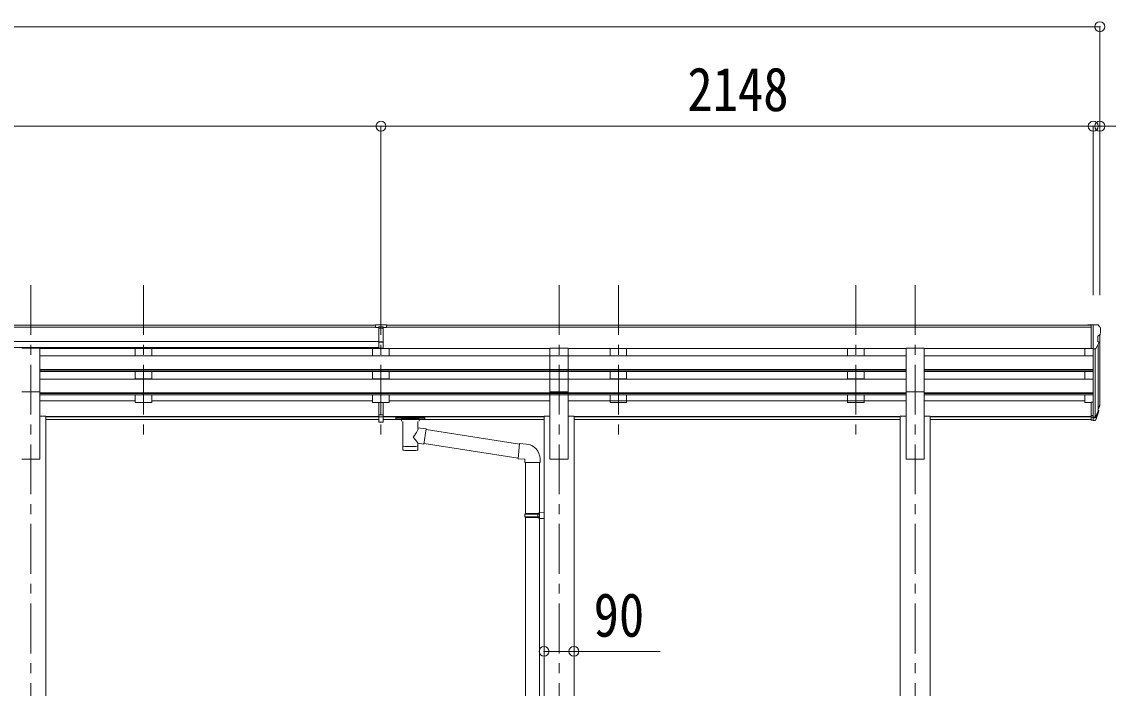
# Model space of a CAD drawing. Units: millimetres at full size, sheet at 1:30. Extents: x -8432 to 8432, y -5820 to 5820.
# Drawn here: x 3253 to 6530, y -1225 to 784 of the extents above; entities that cross this region are included whole.
import ezdxf
from ezdxf.enums import TextEntityAlignment as Align

# ---------------------------------------------------------------- set-up
doc = ezdxf.new("R2010")
doc.units = ezdxf.units.MM
doc.header["$LTSCALE"] = 30
doc.header["$PDMODE"] = 32
doc.header["$PDSIZE"] = 30
doc.linetypes.add('CHAIN1', pattern=[8, 5, -1, 1, -1])
for name, color, linetype, lineweight in [('0-1_本体', 5, 'CHAIN1', 9), ('0-3_ELV2', 4, 'Continuous', 9), ('0-6_OTH_LINE', 6, 'Continuous', 9), ('0-9_OUTLINE', 7, 'Continuous', 9)]:
    doc.layers.add(name, color=color, linetype=linetype, lineweight=lineweight)
doc.styles.add('ＭＳ ゴシック', font='')
doc.styles.get('ＭＳ ゴシック').set_extended_font_data('MS Gothic')

msp = doc.modelspace()

# ---------------------------------------------------------------- linework, layer by layer
at = {"layer": '0-1_本体'}
for p, q in [((3280.39, -10.13), (3280.39, -3184.54)), ((3620.39, -10.13), (3620.39, -487.65)), ((4336.39, -10.13), (4336.39, -487.65)), ((4873.39, -10.14), (4873.39, -3184.54)), ((5052.39, -10.14), (5052.39, -487.65)), ((5768.39, -10.14), (5768.39, -487.65)), ((5947.39, -10.14), (5947.39, -3184.54))]:
    msp.add_line(p, q, dxfattribs=at)
at = {"layer": '0-3_ELV2'}
for p, q in [((4319.89, -137.57), (4319.89, -129.73)), ((6477.89, -129.54), (6467.89, -129.63)), ((6467.89, -131.14), (6467.89, -129.63)), ((6477.89, -201.52), (6477.89, -129.54)), ((6496.39, -129.54), (6477.89, -129.54)), ((6484.39, -129.54), (6484.39, -363.26)), ((6496.39, -129.54), (6498.72, -129.68)), ((6499.48, -130.11), (6503.55, -135.92)), ((4319.89, -131.14), (-669.11, -131.14)), ((4319.89, -136.36), (-669.11, -136.36)), ((4319.89, -137.57), (4329.89, -137.57)), ((4336.39, -135.46), (4329.89, -135.86)), ((4329.89, -201.2), (4329.89, -135.86)), ((4329.89, -139.57), (4342.89, -139.57)), ((4342.89, -135.8), (4336.39, -135.48)), ((4342.89, -201.2), (4342.89, -135.92)), ((4342.89, -136.36), (4342.89, -136.36)), ((6477.89, -131.14), (4352.89, -131.14)), ((6477.89, -136.36), (4352.89, -136.36)), ((6503.86, -160.72), (6498.54, -163.79)), ((6504.39, -160.12), (6504.39, -362.9)), ((6506.39, -138.91), (6506.39, -139.54)), ((4329.89, -179.89), (-669.11, -179.89)), ((4329.89, -181.09), (4336.39, -181.25)), ((4336.39, -181.25), (4342.89, -181.09)), ((6492.01, -200.71), (6501.02, -185.12)), ((6498.39, -164.05), (6498.39, -180.33)), ((6499.42, -187.89), (6499.42, -389.61)), ((4329.89, -197.74), (-669.11, -197.74)), ((3252.89, -200.17), (3307.89, -200.17)), ((3307.89, -331.97), (3307.89, -200.17)), ((4329.89, -200.99), (3307.89, -200.99)), ((5024.89, -223.05), (3307.89, -223.05)), ((3595.39, -201.09), (3595.39, -222.95)), ((3645.39, -222.95), (3595.39, -222.95)), ((3645.39, -201.09), (3645.39, -222.95)), ((4311.39, -201.09), (4311.39, -222.95)), ((4361.39, -222.95), (4311.39, -222.95)), ((4329.89, -200.14), (4336.39, -200.53)), ((4336.39, -200.53), (4342.89, -200.14)), ((4845.89, -200.99), (4342.89, -200.99)), ((4361.39, -201.09), (4361.39, -222.95)), ((4845.89, -331.97), (4845.89, -200.17)), ((4845.89, -200.17), (4900.89, -200.17)), ((4900.89, -331.97), (4900.89, -200.17)), ((5919.89, -200.99), (4900.89, -200.99)), ((5919.89, -223.06), (4900.89, -223.06)), ((5027.39, -201.09), (5027.39, -222.96)), ((5077.39, -222.96), (5027.39, -222.96)), ((5077.39, -201.09), (5077.39, -222.96)), ((5743.39, -201.09), (5743.39, -222.96)), ((5793.39, -222.96), (5743.39, -222.96)), ((5793.39, -201.09), (5793.39, -222.96)), ((5919.89, -331.97), (5919.89, -200.17)), ((5919.89, -200.17), (5974.89, -200.17)), ((5974.89, -331.97), (5974.89, -200.17)), ((6477.89, -200.99), (5974.89, -200.99)), ((6484.39, -223.06), (5974.89, -223.06)), ((6459.39, -200.99), (6459.39, -223.06)), ((6477.89, -201.52), (6484.39, -201.52)), ((6484.39, -202.52), (6489.6, -202.21)), ((6490.39, -202.05), (6490.4, -408.04)), ((5024.89, -264.93), (3307.89, -264.93)), ((5024.89, -266.43), (3307.89, -266.43)), ((5024.89, -270.74), (3307.89, -270.74)), ((5024.89, -293.16), (3307.89, -293.16)), ((3595.39, -270.74), (3595.39, -293.06)), ((3645.39, -293.06), (3595.39, -293.06)), ((3645.39, -293.06), (3645.39, -270.74)), ((4311.39, -270.74), (4311.39, -293.06)), ((4361.39, -293.06), (4311.39, -293.06)), ((4361.39, -293.06), (4361.39, -270.74)), ((5919.89, -264.93), (4900.89, -264.93)), ((5919.89, -266.43), (4900.89, -266.43)), ((5919.89, -270.75), (4900.89, -270.75)), ((5919.89, -293.16), (4900.89, -293.16)), ((5027.39, -270.75), (5027.39, -293.06)), ((5077.39, -293.06), (5027.39, -293.06)), ((5077.39, -293.06), (5077.39, -270.75)), ((5743.39, -270.75), (5743.39, -293.06)), ((5793.39, -293.06), (5743.39, -293.06)), ((5793.39, -293.06), (5793.39, -270.75)), ((6484.39, -264.93), (5974.89, -264.93)), ((6484.39, -266.43), (5974.89, -266.43)), ((6484.39, -270.75), (5974.89, -270.75)), ((6484.39, -293.16), (5974.89, -293.16)), ((6459.39, -270.75), (6459.39, -293.16)), ((3252.89, -331.97), (3307.89, -331.97)), ((3307.89, -331.97), (3307.89, -534.54)), ((5024.89, -335.04), (3307.89, -335.04)), ((5024.89, -336.53), (3307.89, -336.53)), ((5024.89, -340.85), (3307.89, -340.85)), ((3595.39, -358.95), (3307.89, -358.95)), ((3595.39, -340.85), (3595.39, -363.89)), ((3645.39, -340.85), (3645.39, -363.89)), ((4311.39, -358.95), (3645.39, -358.95)), ((4311.39, -340.85), (4311.39, -363.89)), ((4361.39, -340.85), (4361.39, -363.89)), ((4845.89, -358.95), (4361.39, -358.95)), ((4845.89, -331.97), (4845.89, -534.54)), ((4845.89, -331.97), (4900.89, -331.97)), ((4900.89, -331.97), (4900.89, -534.54)), ((5919.89, -335.04), (4900.89, -335.04)), ((5919.89, -336.53), (4900.89, -336.53)), ((5919.89, -340.85), (4900.89, -340.85)), ((5919.89, -358.95), (4900.89, -358.95)), ((5027.39, -340.85), (5027.39, -363.9)), ((5077.39, -340.85), (5077.39, -363.9)), ((5743.39, -340.85), (5743.39, -363.9)), ((5793.39, -340.85), (5793.39, -363.9)), ((5919.89, -331.97), (5919.89, -534.54)), ((5919.89, -331.97), (5974.89, -331.97)), ((5974.89, -331.97), (5974.89, -534.54)), ((6484.39, -335.04), (5974.89, -335.04)), ((6484.39, -336.53), (5974.89, -336.53)), ((6484.39, -340.85), (5974.89, -340.85)), ((6459.39, -358.95), (5974.89, -358.95)), ((6459.39, -340.85), (6459.39, -363.9)), ((3645.39, -363.89), (3595.39, -363.89)), ((4361.39, -363.89), (4311.39, -363.89)), ((4329.89, -423.62), (4329.89, -363.89)), ((4342.89, -423.62), (4342.89, -363.89)), ((5077.39, -363.9), (5027.39, -363.9)), ((5793.39, -363.9), (5743.39, -363.9)), ((6459.39, -363.9), (6477.89, -363.9)), ((6477.89, -363.26), (6477.89, -417.3)), ((6477.89, -363.26), (6484.39, -363.26)), ((6484.39, -363.26), (6484.39, -418.04)), ((6490.82, -407.62), (6498.58, -392.21)), ((6500.03, -392.57), (6491.83, -408.75)), ((6500.64, -393.13), (6491.83, -416.68)), ((6502.69, -376.08), (6499.42, -383.14)), ((6503.3, -377.45), (6499.42, -385.4)), ((6500.98, -388.73), (6500.64, -393.13)), ((3325.59, -405.54), (3307.89, -405.54)), ((3325.59, -405.54), (3325.59, -2309.54)), ((4329.89, -405.97), (3325.59, -405.97)), ((4329.89, -407.36), (3325.59, -407.36)), ((4329.89, -415.05), (3325.59, -415.05)), ((4329.89, -401.38), (4342.89, -401.38)), ((4329.89, -406.78), (4342.89, -406.78)), ((4329.89, -422.56), (4336.39, -422.95)), ((4336.39, -422.95), (4342.89, -422.56)), ((4828.19, -405.97), (4342.89, -405.97)), ((4828.19, -407.36), (4342.89, -407.36)), ((4828.19, -415.05), (4342.89, -415.05)), ((4828.19, -405.54), (4828.19, -2309.54)), ((4828.19, -405.54), (4845.89, -405.54)), ((4918.59, -405.54), (4900.89, -405.54)), ((4918.59, -405.54), (4918.59, -2309.54)), ((5902.19, -405.97), (4918.59, -405.97)), ((5902.19, -407.36), (4918.59, -407.36)), ((5902.19, -415.05), (4918.59, -415.05)), ((5902.19, -405.54), (5902.19, -2309.54)), ((5902.19, -405.54), (5919.89, -405.54)), ((5992.59, -405.54), (5974.89, -405.54)), ((5992.59, -405.54), (5992.59, -2309.54)), ((6477.89, -405.97), (5992.59, -405.97)), ((6477.89, -407.36), (5992.59, -407.36)), ((6477.89, -415.05), (5992.59, -415.05)), ((6477.89, -403.4), (6484.39, -403.4)), ((6477.89, -408.27), (6484.39, -408.27)), ((6477.89, -417.3), (6484.39, -417.3)), ((6484.39, -408.29), (6489.52, -408.29)), ((6484.39, -410.1), (6489.24, -410.1)), ((6484.39, -418.04), (6489.24, -418.04)), ((3252.89, -534.54), (3307.89, -534.54)), ((4845.89, -534.54), (4900.89, -534.54)), ((5919.89, -534.54), (5974.89, -534.54))]:
    msp.add_line(p, q, dxfattribs=at)
for points in [[(4319.89, -129.73), (4337.89, -129.57), (4352.89, -129.7)], [(4342.89, -137.53), (4352.89, -137.44), (4352.89, -129.7)], [(4342.89, -182.19), (4339.63, -182.28), (4336.39, -182.36), (4333.15, -182.28), (4329.89, -182.19)], [(4342.89, -201.2), (4336.39, -201.6), (4329.89, -201.2)], [(4342.89, -423.62), (4336.39, -424.02), (4329.89, -423.62)]]:
    msp.add_lwpolyline(points, dxfattribs=at)
for centre, radius, start, end in [((6498.66, -130.68), 1, 35, 86.5), ((6498.69, -164.05), 0.3, 120, 180), ((6503.39, -138.91), 3, 0, 87), ((6499.48, -156.35), 6.18, 315.00103, 354.2965), ((6304.39, -139.54), 202, 355.05096, 0), ((6498.69, -180.33), 0.3, 180, 265.2833), ((6498.42, -183.62), 3, 330, 85.2833), ((6489.42, -199.21), 3, 273.5, 330), ((6473.8, -366.58), 30.41, 341.80266, 352.8448), ((6475.21, -368.34), 29.53, 342.01856, 353.49194)]:
    msp.add_arc(centre, radius, start, end, dxfattribs=at)
for centre, major_axis, ratio, start_param, end_param in [((4360.96, -139.88), (24.57, -1.51), 0.121868, 3.1422238, 3.1491027), ((6414.47, -368.67), (88.05, 0), 0.90356, 5.9828017, 6.0168888), ((6499.68, -388.73), (-1.3, 0), 0.90356, 2.9359903, 4.9130961), ((6413.76, -372.54), (89.07, 0), 0.90356, 6.0316505, 6.077583), ((6416.53, -362.09), (-87.93, 4.42), 0.541684, 3.060334, 3.2172517), ((6415.74, -368.77), (89.06, 1.43), 0.57596, 6.1985533, 6.3701348), ((6489.24, -407.39), (3, 0), 0.90356, 4.712389, 5.7595865), ((6489.24, -415.33), (-3, 0), 0.90356, 1.5707963, 2.6179939), ((6489.52, -406.94), (1.5, 0), 0.90356, 4.712389, 5.7595865)]:
    msp.add_ellipse(centre, major_axis=major_axis, ratio=ratio, start_param=start_param, end_param=end_param, dxfattribs=at)
at = {"layer": '0-6_OTH_LINE'}
for p, q in [((-695.61, 768.86), (6504.39, 768.86)), ((6504.39, 768.86), (6504.39, -40.72)), ((4336.39, 468.86), (-675.61, 468.86)), ((4336.39, 468.86), (4336.39, -40.72)), ((6484.39, 468.86), (4336.39, 468.86)), ((6484.39, 468.86), (6484.39, -40.72)), ((6504.39, 468.86), (6484.39, 468.86)), ((6717.79, 468.86), (6504.39, 468.86)), ((4828.19, -1114.09), (4918.19, -1114.09)), ((4918.19, -1114.09), (5178.69, -1114.09))]:
    msp.add_line(p, q, dxfattribs=at)
for p in [(6504.39, 768.86), (4336.39, 468.86), (6484.39, 468.86), (6504.39, 468.86), (4828.19, -1114.09), (4918.19, -1114.09)]:
    msp.add_point(p, dxfattribs=at)
at = {"layer": '0-9_OUTLINE'}
for p, q in [((4381.39, -408.14), (4381.39, -413.9)), ((4383.39, -407.48), (4466.39, -407.48)), ((4383.39, -409.65), (4466.39, -409.65)), ((4383.39, -414.56), (4397.89, -414.56)), ((4397.89, -420.21), (4397.89, -413.66)), ((4401.99, -421.13), (4401.97, -506.57)), ((4447.79, -439.87), (4447.79, -421.13)), ((4451.89, -420.21), (4451.89, -413.66)), ((4451.89, -414.56), (4466.39, -414.56)), ((4468.39, -408.14), (4468.39, -413.9)), ((4473.01, -443.78), (4447.79, -439.86)), ((4473.01, -443.78), (4465.99, -489.04)), ((4754, -489.43), (4472.69, -445.79)), ((4447.81, -506.57), (4447.79, -485.9)), ((4447.79, -486.21), (4465.99, -489.04)), ((4750.33, -531.37), (4466.26, -487.3)), ((4775, -489.39), (4754.16, -487.57)), ((4770.08, -545.14), (4816.08, -545.14)), ((4772.19, -545.14), (4772.19, -698.61)), ((4814.19, -545.14), (4814.19, -696.05)), ((4816.08, -545.14), (4816.08, -534.22)), ((4770.19, -700.61), (4771.19, -698.61)), ((4770.19, -700.61), (4814.19, -700.61)), ((4770.19, -700.61), (4770.19, -708.61)), ((4770.19, -708.61), (4814.19, -708.61)), ((4770.19, -708.61), (4771.19, -710.61)), ((4771.19, -698.61), (4814.19, -698.61)), ((4771.19, -710.61), (4814.19, -710.61)), ((4772.19, -710.61), (4772.19, -1474.49)), ((4809.71, -700.61), (4809.28, -698.61)), ((4812.19, -696.11), (4828.19, -695.64)), ((4812.19, -698.11), (4812.19, -696.11)), ((4812.19, -698.11), (4814.19, -698.11)), ((4812.19, -713.11), (4812.19, -711.11)), ((4812.19, -713.11), (4828.19, -713.58)), ((4814.19, -713.17), (4814.19, -1471.93)), ((4828.19, -695.64), (4828.19, -713.58))]:
    msp.add_line(p, q, dxfattribs=at)
for points in [[(4381.39, -408.14), (4381.43, -407.95), (4381.51, -407.81), (4381.61, -407.71), (4381.71, -407.65), (4381.83, -407.61), (4382.12, -407.55), (4382.61, -407.5), (4383.16, -407.48), (4383.39, -407.48)], [(4381.39, -413.9), (4381.43, -414.09), (4381.51, -414.23), (4381.61, -414.32), (4381.71, -414.38), (4381.83, -414.43), (4382.12, -414.49), (4382.61, -414.54), (4383.16, -414.56), (4383.39, -414.56)], [(4466.39, -407.48), (4466.74, -407.48), (4467.27, -407.51), (4467.72, -407.56), (4468.03, -407.63), (4468.19, -407.73), (4468.31, -407.87), (4468.38, -408.05), (4468.39, -408.14)], [(4466.39, -414.56), (4466.74, -414.56), (4467.27, -414.53), (4467.72, -414.48), (4468.03, -414.4), (4468.19, -414.31), (4468.31, -414.17), (4468.38, -413.99), (4468.39, -413.9)], [(4754.16, -487.57), (4750.16, -533.39), (4770.08, -535.14), (4770.08, -545.14)], [(4809.71, -700.61), (4809.71, -708.61), (4809.28, -710.61)], [(4812.19, -711.11), (4814.19, -711.11), (4814.19, -698.11)]]:
    msp.add_lwpolyline(points, dxfattribs=at)
msp.add_arc((4771.08, -534.22), 45, 0, 85, dxfattribs=at)
for centre, major_axis, ratio, start_param, end_param in [((4383.39, -409.87), (2, 0), 0.109601, 1.5707963, 3.1415927), ((4424.89, -413.66), (27, 0), 0.070066, 6.2831853, 9.424778), ((4435.89, -417.64), (16, 0), 0.361356, 6.2636979, 6.2831853), ((4466.39, -409.87), (2, 0), 0.109601, 0, 1.5707963), ((4424.89, -466.41), (-22.81, -26.62), 0.234429, 1.6855472, 3.1268519), ((4427.44, -463.77), (20.32, -22.25), 0.045535, 0.0389954, 1.3075346), ((4424.89, -506.57), (22.92, 0), 0.101955, 3.1415499, 6.2833984), ((4424.89, -494.13), (22.91, 0), 0.122865, 3.1415927, 6.2831853)]:
    msp.add_ellipse(centre, major_axis=major_axis, ratio=ratio, start_param=start_param, end_param=end_param, dxfattribs=at)

# ---------------------------------------------------------------- texts
at = {"layer": '0-6_OTH_LINE', "color": 7, "style": 'ＭＳ ゴシック', "width": 0.85}
for s, p in [('2148', (5260.39, 474.86)), ('90', (4977.79, -1109.64))]:
    msp.add_text(s, height=132, dxfattribs=at).set_placement(p, align=Align.BOTTOM_LEFT)

doc.saveas('drawing.dxf')
